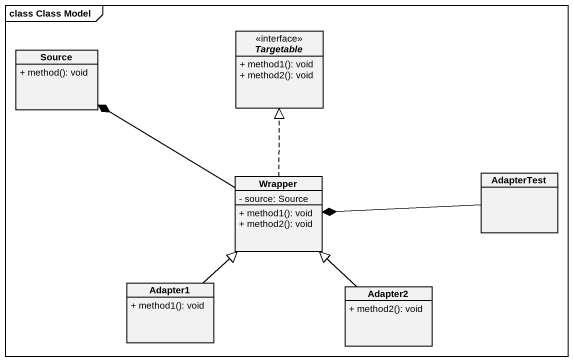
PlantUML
@startuml
mainframe class Class Model
hide circle
hide empty members
skinparam classAttributeIconSize 0
class Source {
  + method(): void
}
interface Targetable <<interface>> {
  + method1(): void
  + method2(): void
}
class Wrapper {
  - source: Source
  + method1(): void
  + method2(): void
}
class AdapterTest
class Adapter1 {
  + method1(): void
}
class Adapter2 {
  + method2(): void
}
Wrapper -up-* Source
Wrapper .up.|> Targetable
AdapterTest -left-* Wrapper
Adapter1 -up-|> Wrapper
Adapter2 -up-|> Wrapper
@enduml
